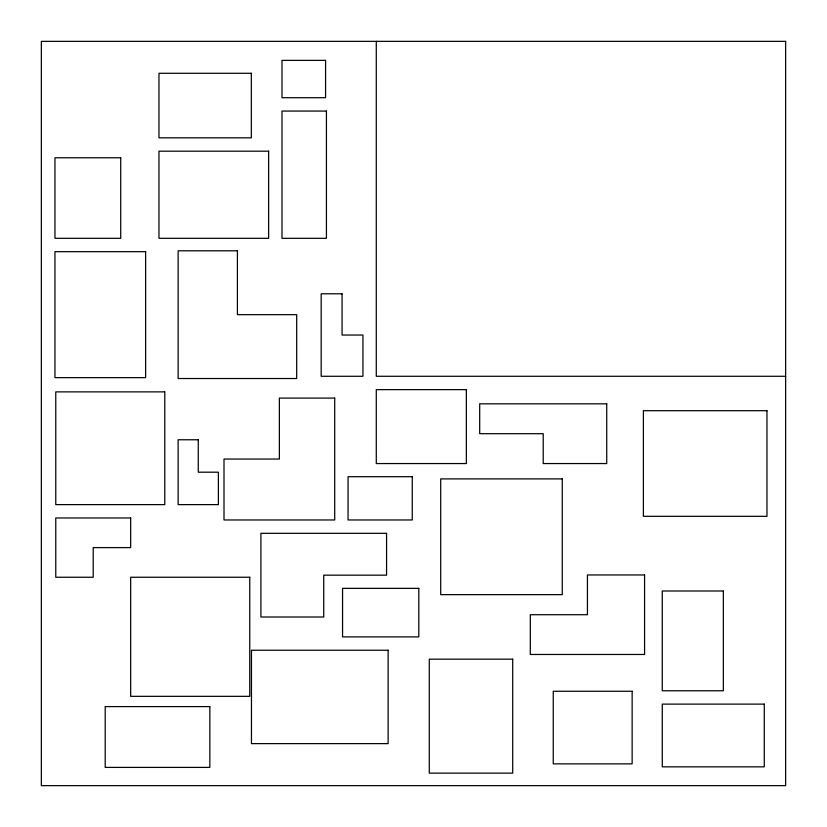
<?xml version="1.0" encoding="UTF-8"?>
<svg xmlns="http://www.w3.org/2000/svg" width="827" height="827" viewBox="0 0 827 827"><rect width="100%" height="100%" fill="white"/><g stroke="black" fill="none" stroke-linecap="round" stroke-linejoin="round"><path stroke-width="1.24" d="M785.65 376.285L376.285 376.285L376.285 41.35M785.65 41.35L41.35 41.35L41.35 785.65L785.65 785.65L785.65 41.35M325.58 60.371L281.986 60.371L281.986 97.71L325.58 97.71L325.58 60.371M251.325 73.283L158.97 73.283L158.97 137.84L251.325 137.84L251.325 73.283M326.427 111.066L281.986 111.066L281.986 238.321L326.427 238.321L326.427 111.066M268.641 151.186L158.97 151.186L158.97 238.321L268.641 238.321L268.641 151.186M120.721 157.771L54.954 157.771L54.954 238.321L120.721 238.321L120.721 157.771M237.411 250.808L178.136 250.808L178.136 378.518L296.686 378.518L296.686 314.663L237.411 314.663L237.411 250.808M145.624 251.666L54.954 251.666L54.954 377.639L145.624 377.639L145.624 251.666M342.058 293.792L321.176 293.792L321.176 376.285L362.939 376.285L362.939 335.038L342.058 335.038L342.058 293.792M466.356 389.631L376.285 389.631L376.285 463.554L466.356 463.554L466.356 389.631M164.78 391.874L55.76 391.874L55.76 504.615L164.78 504.615L164.78 391.874M334.708 398.097L279.361 398.097L279.361 459.037L224.003 459.037L224.003 519.966L334.708 519.966L334.708 398.097M606.729 403.834L479.701 403.834L479.701 433.689L543.215 433.689L543.215 463.554L606.729 463.554L606.729 403.834M766.97 410.699L643.385 410.699L643.385 516.317L766.97 516.317L766.97 410.699M198.263 439.768L178.136 439.768L178.136 504.615L218.39 504.615L218.39 472.196L198.263 472.196L198.263 439.768M412.26 476.693L348.053 476.693L348.053 519.966L412.26 519.966L412.26 476.693M562.267 478.895L440.708 478.895L440.708 594.654L562.267 594.654L562.267 478.895M130.666 517.971L55.76 517.971L55.76 577.246L93.213 577.246L93.213 547.608L130.666 547.608L130.666 517.971M386.571 533.322L260.908 533.322L260.908 617.004L323.739 617.004L323.739 575.168L386.571 575.168L386.571 533.322M644.574 574.961L587.439 574.961L587.439 614.709L530.303 614.709L530.303 654.467L644.574 654.467L644.574 574.961M249.754 577.246L130.666 577.246L130.666 696.334L249.754 696.334L249.754 577.246M418.803 588.359L342.564 588.359L342.564 636.893L418.803 636.893L418.803 588.359M723.346 590.995L662.282 590.995L662.282 690.762L723.346 690.762L723.346 590.995M388.121 650.249L251.46 650.249L251.46 743.628L388.121 743.628L388.121 650.249M512.709 659.171L429.275 659.171L429.275 773.131L512.709 773.131L512.709 659.171M632.138 691.258L553.253 691.258L553.253 763.869L632.138 763.869L632.138 691.258M764.282 704.118L662.282 704.118L662.282 766.836L764.282 766.836L764.282 704.118M209.841 706.599L105.205 706.599L105.205 767.404L209.841 767.404L209.841 706.599"/></g></svg>
